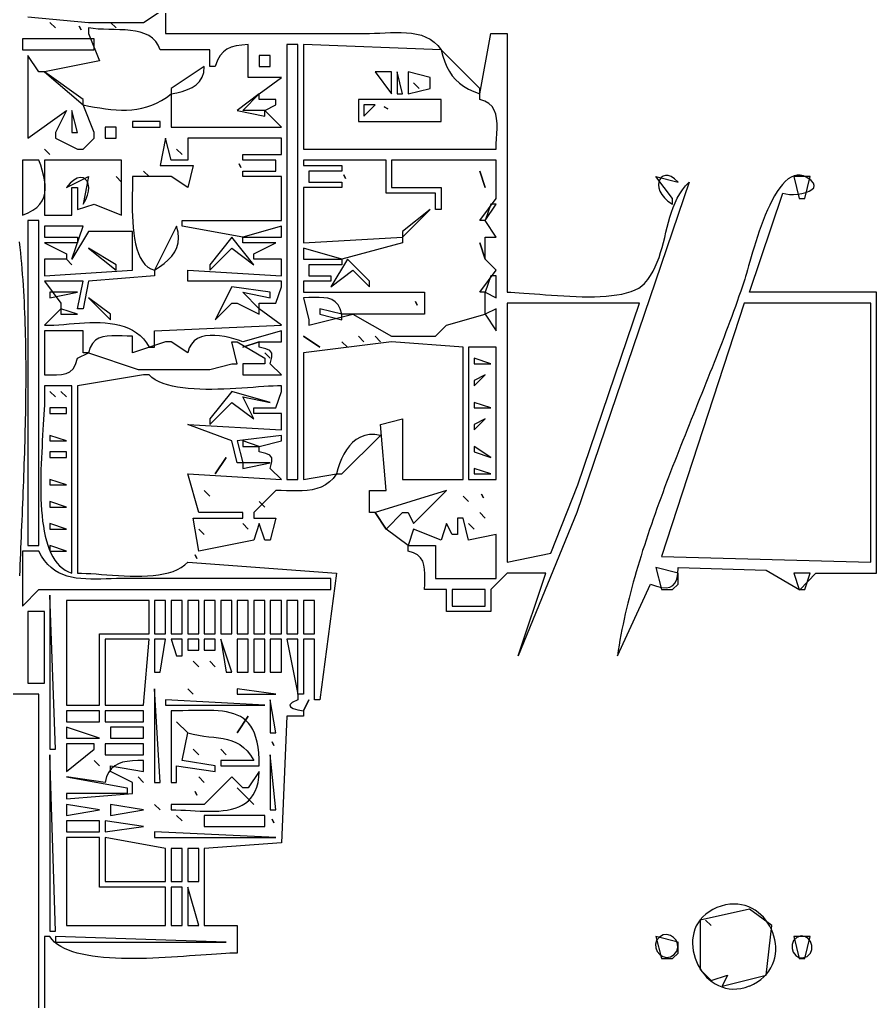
# Model space of a CAD drawing. Extents: x 0 to 792, y 0 to 1224.
# Drawn here: x 273.5 to 429, y 416.2 to 594.5 of the extents above; entities that cross this region are included whole.
import ezdxf

# ---------------------------------------------------------------- set-up
doc = ezdxf.new("R2010")
doc.units = 0
doc.layers.add('C7', color=7, linetype='CONTINUOUS')

msp = doc.modelspace()

# ---------------------------------------------------------------- linework, layer by layer
at = {"layer": 'C7'}
for points in [[(275, 595), (286, 594), (292, 594), (293, 594), (295, 594), (296, 594), (299, 596)], [(300, 596), (300, 592), (337, 592), (337.9279, 592.0143), (338.8785, 592.0496), (339.8443, 592.0938), (340.8183, 592.135), (341.7931, 592.1615), (342.7616, 592.1614), (343.7165, 592.1226), (344.6506, 592.0335), (345.5566, 591.8821), (346.4275, 591.6564), (347.2558, 591.3448), (348.0345, 590.9352), (348.7562, 590.4157), (349.4138, 589.7746), (350, 589), (325, 590), (325, 571), (360, 571), (360.0215, 571.9253), (360.0706, 572.8691), (360.1242, 573.8164), (360.1593, 574.752), (360.1527, 575.6608), (360.0813, 576.5276), (359.9221, 577.3373), (359.6519, 578.0748), (359.2477, 578.7249), (358.6864, 579.2726), (357.9448, 579.7026), (357, 580), (357, 581), (359, 592), (362, 592), (362, 545), (362.6551, 544.9894), (363.3852, 544.9598), (364.1837, 544.9139), (365.0441, 544.8549), (365.9598, 544.7855), (366.9244, 544.7088), (367.9312, 544.6276), (368.9739, 544.545), (370.0459, 544.4638), (371.1406, 544.3871), (372.2515, 544.3177), (373.3721, 544.2585), (374.496, 544.2126), (375.6165, 544.1828), (376.7272, 544.1721), (377.8215, 544.1835), (378.8929, 544.2198), (379.9349, 544.2841), (380.941, 544.3792), (381.9047, 544.508), (382.8194, 544.6737), (383.6786, 544.879), (384.4758, 545.1269), (385.2045, 545.4203), (385.8582, 545.7622), (386.4302, 546.1556), (386.9143, 546.6034)], [(279, 594), (280, 593), (279, 594)], [(290, 594), (291, 593), (290, 594)], [(286, 593), (286, 592), (288, 587), (278, 585), (277, 585), (275, 588), (275, 573), (282, 578), (280, 574), (280, 573), (284, 571), (285, 571), (287, 573), (287, 574), (285, 579), (286.0422, 578.8085), (287.0677, 578.6279), (288.0772, 578.4639), (289.0715, 578.3219), (290.0515, 578.2075), (291.0181, 578.1262), (291.9719, 578.0836), (292.914, 578.0851), (293.8452, 578.1363), (294.7662, 578.2428), (295.6779, 578.41), (296.5811, 578.6436), (297.4768, 578.949), (298.3656, 579.3318), (299.2486, 579.7976), (300.1264, 580.3518), (301, 581), (301, 575), (321, 575), (318, 578), (320, 579), (320, 580), (317, 580), (317, 581), (321, 584), (315, 584), (315, 590), (313.8082, 589.8889), (312.7785, 589.7313), (311.8928, 589.4947), (311.1333, 589.147), (310.4822, 588.6559), (309.9215, 587.9892), (309.4334, 587.1146), (309, 586), (308, 586), (308, 589), (299, 589), (298.6633, 589.8485), (298.2051, 590.554), (297.6376, 591.1298), (296.9735, 591.5897), (296.2251, 591.9471), (295.405, 592.2157), (294.5256, 592.409), (293.5993, 592.5406), (292.6387, 592.624), (291.6562, 592.6729), (290.6643, 592.7007), (289.6754, 592.7212), (288.7021, 592.7477), (287.7568, 592.794), (286.8519, 592.8735), (286, 593)], [(284.3333, 593.3333), (284.6667, 592.6667), (284.3333, 593.3333)], [(274, 591), (274, 589), (287, 589), (287, 591), (274, 591)], [(322, 590), (322, 511), (324, 511), (324, 590), (322, 590)], [(350, 589), (350.3005, 587.8826), (350.647, 586.8608), (351.0464, 585.9286), (351.5059, 585.0802), (352.0326, 584.3098), (352.6335, 583.6116), (353.3157, 582.9798), (354.0864, 582.4086), (354.9526, 581.892), (355.9214, 581.4245), (357, 581), (357, 582), (350, 589)], [(317, 588), (317, 586), (319, 586), (319, 588), (317, 588)], [(278, 585), (285, 579), (285, 580), (278, 585)], [(307, 586), (301, 582), (301, 581), (302.0239, 581.2217), (303.0152, 581.4804), (303.9498, 581.796), (304.8031, 582.1883), (305.5508, 582.6773), (306.1688, 583.2831), (306.6325, 584.0255), (306.9176, 584.9244), (307, 586)], [(338, 585), (341, 581), (341, 585), (338, 585)], [(342, 585), (342, 581), (343, 581), (342, 585)], [(344, 585), (344, 581), (348, 582), (348, 584), (344, 585)], [(345, 583), (346, 582), (345, 583)], [(313, 578), (318, 577), (318, 578), (314, 578), (317, 581), (313, 578)], [(335, 580), (335, 576), (350, 576), (350, 580), (335, 580)], [(283, 578), (283, 574), (284, 574), (283, 578)], [(336, 579), (336, 577), (338, 579), (336, 579)], [(339.6667, 578.6667), (340.3333, 578.3333), (339.6667, 578.6667)], [(294, 576), (294, 575), (299, 575), (299, 576), (294, 576)], [(289, 575), (289, 573), (291, 573), (291, 575), (289, 575)], [(300, 573), (299, 568), (305, 568), (304, 564), (301, 566), (295, 566), (294, 566), (293.9944, 565.3172), (293.9806, 564.5502), (293.963, 563.7102), (293.9459, 562.8084), (293.9338, 561.8563), (293.9311, 560.8651), (293.9421, 559.8461), (293.9712, 558.8107), (294.0229, 557.7701), (294.1015, 556.7357), (294.2115, 555.7188), (294.3571, 554.7307), (294.5429, 553.7827), (294.7731, 552.8861), (295.0523, 552.0522), (295.3847, 551.2924), (295.7748, 550.6179), (296.227, 550.0402), (296.7457, 549.5704), (297.3352, 549.2199), (298, 549), (298, 548), (286, 547), (285, 542), (284, 542), (285, 547), (278, 547), (281, 543), (281, 542), (278, 539), (278.8495, 539.0135), (279.7249, 539.0503), (280.6224, 539.1046), (281.5378, 539.1707), (282.4671, 539.2427), (283.4063, 539.315), (284.3515, 539.3817), (285.2985, 539.4372), (286.2433, 539.4756), (287.1821, 539.4912), (288.1107, 539.4783), (289.0251, 539.431), (289.9213, 539.3437), (290.7953, 539.2106), (291.6431, 539.0258), (292.4607, 538.7837), (293.244, 538.4786), (293.9891, 538.1045), (294.6919, 537.6559), (295.3484, 537.1268), (295.9545, 536.5117), (296.5064, 535.8046), (297, 535), (298, 535), (298, 538), (321, 539), (317, 542), (317, 543), (320, 543), (321, 546), (321, 547), (304, 547), (304, 549), (321, 548), (321, 551), (316, 551), (316, 552), (320, 554), (314, 554), (314, 555), (321, 555), (321, 557), (314, 555), (303, 557), (303, 558), (321, 558), (321, 566), (314, 566), (314, 567), (320, 567), (320, 569), (314, 569), (314, 570), (321, 570), (321, 573), (304, 573), (304, 569), (301, 569), (300, 573)], [(278, 571), (279, 570), (278, 571)], [(302, 571), (303, 570), (302, 571)], [(274, 569), (274, 559), (275.0422, 559.4069), (275.9123, 559.8734), (276.6213, 560.3965), (277.1804, 560.9731), (277.601, 561.6001), (277.8942, 562.2743), (278.0713, 562.9928), (278.1434, 563.7523), (278.1217, 564.5499), (278.0176, 565.3824), (277.8421, 566.2468), (277.6065, 567.1399), (277.3221, 568.0586), (277, 569), (274, 569)], [(278, 569), (278, 559), (283, 559), (283, 564), (284, 564), (284, 560), (287, 561), (292, 559), (292, 569), (278, 569)], [(325, 569), (325, 568), (332, 568), (332, 567), (326, 567), (326, 565), (332, 565), (332, 564), (325, 564), (325, 554), (343, 555), (343, 554), (332, 551), (325, 553), (325, 551), (332, 551), (332, 550), (326, 550), (326, 548), (330, 548), (330, 547), (325, 547), (325, 545), (347, 545), (347, 541), (333, 541), (332, 541), (331.7012, 541.9869), (331.289, 542.7389), (330.7723, 543.2867), (330.1604, 543.6612), (329.4624, 543.8934), (328.6873, 544.0141), (327.8444, 544.0543), (326.9428, 544.0447), (325.9916, 544.0163), (325, 544), (326, 540), (326, 539), (334, 541), (341, 537), (342, 537), (349, 537), (351, 539), (358, 541), (360, 538), (360, 542), (358, 541), (358, 545), (360, 544), (360, 548), (359, 548), (358, 545), (357, 545), (360, 549), (358, 551), (358, 555), (360, 555), (358, 558), (360, 561), (359, 561), (358, 558), (357, 558), (360, 562), (360, 568), (360, 569), (341, 569), (341, 564), (350, 564), (350, 560), (349, 560), (349, 563), (340, 563), (340, 569), (325, 569)], [(296, 567), (297, 566), (296, 567)], [(313.3333, 568.3333), (313.6667, 567.6667), (313.3333, 568.3333)], [(357, 567), (358, 564), (357, 567)], [(282, 564), (286, 566), (285, 561), (285.5005, 561.8104), (285.8331, 562.6013), (286.0103, 563.3515), (286.0445, 564.0401), (285.9485, 564.646), (285.7349, 565.1483), (285.416, 565.526), (285.0047, 565.7582), (284.5134, 565.8237), (283.9546, 565.7016), (283.3411, 565.371), (282.6854, 564.8107), (282, 564)], [(291, 566), (292, 565), (291, 566)], [(332.3333, 566.3333), (332.6667, 565.6667), (332.3333, 566.3333)], [(382, 479), (388, 492), (389.0724, 491.6217), (390.0149, 491.3918), (390.8277, 491.3229), (391.5112, 491.4277), (392.0658, 491.7188), (392.4916, 492.209), (392.789, 492.9107), (392.9584, 493.8369), (393, 495), (408.9769, 494.5046), (415.1111, 490.9676), (418, 494), (429, 494), (429, 545), (406, 545), (412, 563), (412.5562, 562.8496), (413.2242, 562.7695), (413.9634, 562.7572), (414.7335, 562.8104), (415.4939, 562.9268), (416.2044, 563.1041), (416.8244, 563.34), (417.3135, 563.632), (417.6314, 563.978), (417.7376, 564.3755), (417.5917, 564.8222), (417.1533, 565.3158), (416.3819, 565.8541), (415.785, 566.1347), (415.2003, 566.2729), (414.6281, 566.2773), (414.0686, 566.1563), (413.5222, 565.9186), (412.9892, 565.5726), (412.4699, 565.127), (411.9645, 564.5901), (411.4734, 563.9707), (410.9969, 563.2772), (410.5354, 562.5181), (410.089, 561.702), (409.6581, 560.8375), (409.243, 559.933), (408.8441, 558.9972), (408.4615, 558.0385), (408.0957, 557.0655), (407.7469, 556.0867), (407.4154, 555.1107), (407.1016, 554.146), (406.8057, 553.2012), (406.528, 552.2847), (406.2689, 551.4052), (406.0287, 550.5712), (405.8075, 549.7911), (405.6059, 549.0737), (405.424, 548.4273), (405.2622, 547.8605), (405.1207, 547.3819), (405, 547), (404.6931, 546.0882), (404.3807, 545.1747), (404.0629, 544.2596), (403.7399, 543.3429), (403.412, 542.4246), (403.0794, 541.5047), (402.7422, 540.5833), (402.4009, 539.6604), (402.0554, 538.7361), (401.7062, 537.8103), (401.3534, 536.8831), (400.9972, 535.9546), (400.6379, 535.0247), (400.2757, 534.0936), (399.9108, 533.1611), (399.5434, 532.2275), (399.1738, 531.2927), (398.8022, 530.3567), (398.4288, 529.4195), (398.0538, 528.4813), (397.6776, 527.542), (397.3002, 526.6017), (396.9219, 525.6604), (396.543, 524.7181), (396.1636, 523.7749), (395.784, 522.8307), (395.4045, 521.8858), (395.0252, 520.94), (394.6464, 519.9933), (394.2682, 519.046), (393.891, 518.0978), (393.5149, 517.149), (393.1402, 516.1996), (392.7672, 515.2494), (392.3959, 514.2987), (392.0267, 513.3474), (391.6597, 512.3956), (391.2952, 511.4433), (390.9335, 510.4905), (390.5747, 509.5372), (390.2191, 508.5836), (389.8669, 507.6296), (389.5183, 506.6752), (389.1736, 505.7206), (388.833, 504.7656), (388.4966, 503.8105), (388.1648, 502.8551), (387.8377, 501.8996), (387.5156, 500.9439), (387.1988, 499.9881), (386.8873, 499.0322), (386.5815, 498.0763), (386.2816, 497.1204), (385.9878, 496.1645), (385.7003, 495.2086), (385.4193, 494.2529), (385.1452, 493.2972), (384.878, 492.3418), (384.6181, 491.3865), (384.3657, 490.4314), (384.1209, 489.4766), (383.884, 488.5221), (383.6553, 487.5679), (383.4349, 486.614), (383.2232, 485.6606), (383.0202, 484.7075), (382.8262, 483.755), (382.6416, 482.8028), (382.4664, 481.8513), (382.3009, 480.9002), (382.1453, 479.9498), (382, 479)], [(392, 561), (392, 562), (389, 566), (393, 565), (392.3702, 565.5984), (391.7742, 565.9883), (391.2227, 566.1892), (390.7265, 566.2207), (390.2963, 566.1026), (389.943, 565.8543), (389.6774, 565.4955), (389.5101, 565.0458), (389.452, 564.5248), (389.5139, 563.9521), (389.7065, 563.3474), (390.0407, 562.7302), (390.5271, 562.1201), (391.1766, 561.5369), (392, 561)], [(414, 566), (415, 562), (416, 562), (417, 566), (414, 566)], [(386.9143, 546.6033), (387.4986, 547.3), (388.0161, 548.0393), (388.4737, 548.8168), (388.8784, 549.628), (389.237, 550.4687), (389.5565, 551.3343), (389.8438, 552.2206), (390.1058, 553.123), (390.3495, 554.0373), (390.5818, 554.959), (390.8096, 555.8837), (391.0399, 556.8071), (391.2795, 557.7247), (391.5353, 558.6322), (391.8145, 559.5251), (392.1237, 560.3991), (392.47, 561.2498), (392.8603, 562.0728), (393.3015, 562.8638), (393.8006, 563.6182), (394.3644, 564.3317), (395, 565), (374.6559, 505), (364, 479), (369, 494), (362, 494), (359, 491), (359, 487), (351, 487), (351, 491), (347, 491), (347.0163, 491.9916), (347.0447, 492.9427), (347.0542, 493.8444), (347.0141, 494.6873), (346.8934, 495.4623), (346.6612, 496.1604), (346.2866, 496.7723), (345.7388, 497.289), (344.9869, 497.7012), (344, 498), (344, 499), (349, 499), (349, 493), (360, 493), (360, 501), (355, 500), (354, 504), (353, 504), (353, 501), (352, 501), (351, 503), (350, 500), (345, 502), (344, 499), (340, 502), (343, 505), (344, 505), (345, 503), (351, 509), (338, 505), (337, 505), (337, 509), (340, 509), (339, 521), (343, 522), (343, 511), (354, 511), (354, 535), (341, 536), (325, 534), (325, 511), (331, 512), (330.3958, 511.1974), (329.7315, 510.5449), (329.0124, 510.0277), (328.2439, 509.6306), (327.4314, 509.3388), (326.5805, 509.1374), (325.6964, 509.0113), (324.7846, 508.9456), (323.8505, 508.9254), (322.8996, 508.9356), (321.9373, 508.9615), (320.9689, 508.9879), (320, 509), (316, 505), (316, 504), (320, 504), (319, 500), (318, 500), (317, 503), (316, 500), (306, 498), (305, 504), (314, 504), (314, 505), (306, 505), (304, 512), (321, 511), (319, 513), (319.2502, 514.1829), (319.257, 514.9434), (318.9387, 515.4125), (318.2136, 515.721), (317, 516), (317, 517), (321, 518), (321, 519), (313, 518), (314, 514), (313, 514), (312, 518), (304, 521), (321, 520), (321, 523), (316, 523), (316, 524), (320, 524), (321, 527), (321, 528), (320.2961, 527.9884), (319.5251, 527.9594), (318.693, 527.9161), (317.8061, 527.8615), (316.8706, 527.7987), (315.8927, 527.7307), (314.8786, 527.6606), (313.8346, 527.5914), (312.7668, 527.5263), (311.6815, 527.4682), (310.5849, 527.4203), (309.4831, 527.3856), (308.3825, 527.3672), (307.2891, 527.368), (306.2093, 527.3913), (305.1492, 527.44), (304.115, 527.5172), (303.113, 527.626), (302.1494, 527.7694), (301.2303, 527.9505), (300.3621, 528.1723), (299.5508, 528.438), (298.8027, 528.7505), (298.1241, 529.113), (297.5211, 529.5284), (297, 530), (296, 530), (284, 528), (284, 494), (284.751, 493.9875), (285.5675, 493.9533), (286.4419, 493.9022), (287.3666, 493.8388), (288.334, 493.7678), (289.3367, 493.6941), (290.367, 493.6223), (291.4174, 493.5572), (292.4803, 493.5036), (293.5482, 493.4661), (294.6136, 493.4494), (295.6687, 493.4584), (296.7062, 493.4978), (297.7184, 493.5723), (298.6979, 493.6866), (299.6369, 493.8455), (300.528, 494.0537), (301.3636, 494.3159), (302.1361, 494.6369), (302.8381, 495.0214), (303.4619, 495.4742), (304, 496), (331, 494), (328, 471), (327, 471), (327, 482), (325, 482), (325, 472), (324, 472), (324, 482), (322, 482), (324, 472), (324, 471), (322.9608, 470.5007), (322.5395, 470.0667), (322.6344, 469.6988), (323.1438, 469.3978), (323.9663, 469.1646), (325, 469), (325, 468), (322, 468), (321, 445), (307, 444), (307, 430), (313, 430), (313, 425), (312.358, 424.9922), (311.6557, 424.9702), (310.897, 424.9356), (310.0857, 424.8899), (309.2256, 424.8348), (308.3207, 424.7721), (307.3747, 424.7033), (306.3915, 424.6301), (305.375, 424.5541), (304.329, 424.477), (303.2573, 424.4004), (302.1638, 424.326), (301.0524, 424.2555), (299.9268, 424.1904), (298.7911, 424.1325), (297.6489, 424.0833), (296.5041, 424.0446), (295.3607, 424.0179), (294.2223, 424.005), (293.093, 424.0075), (291.9765, 424.0269), (290.8767, 424.0651), (289.7975, 424.1236), (288.7426, 424.204), (287.716, 424.3081), (286.7215, 424.4375), (285.7628, 424.5937), (284.844, 424.7786), (283.9688, 424.9937), (283.1411, 425.2406), (282.3647, 425.521), (281.6435, 425.8366), (280.9814, 426.1891), (280.3821, 426.58), (279.8495, 427.011), (279.3875, 427.4838), (279, 428), (278, 428), (278, 383)], [(348, 560), (343, 556), (343, 555), (348, 560)], [(275, 558), (275, 499), (277, 499), (277, 558), (275, 558)], [(278, 557), (278, 555), (284, 555), (284, 554), (278, 554), (282, 552), (282, 551), (278, 551), (278, 548), (294, 549), (294, 556), (286, 556), (283, 551), (285, 557), (278, 557)], [(302, 557), (298, 549), (298.9099, 549.594), (299.7423, 550.216), (300.4837, 550.8726), (301.1207, 551.5705), (301.6399, 552.3164), (302.028, 553.117), (302.2714, 553.979), (302.3568, 554.909), (302.2708, 555.9138), (302, 557)], [(312, 555), (308, 550), (308, 549), (312, 553), (316, 550), (312, 555)], [(273.4397, 554.1289), (273.5438, 553.1522), (273.6423, 552.1729), (273.7353, 551.1911), (273.8228, 550.2069), (273.905, 549.2202), (273.9819, 548.2313), (274.0538, 547.2402), (274.1207, 546.2469), (274.1827, 545.2515), (274.24, 544.2542), (274.2926, 543.2549), (274.3406, 542.2538), (274.3842, 541.2509), (274.4235, 540.2463), (274.4586, 539.2402), (274.4896, 538.2324), (274.5166, 537.2232), (274.5397, 536.2127), (274.559, 535.2008), (274.5747, 534.1876), (274.5868, 533.1734), (274.5955, 532.158), (274.6008, 531.1416), (274.603, 530.1243), (274.602, 529.1061), (274.598, 528.0871), (274.5912, 527.0675), (274.5815, 526.0472), (274.5692, 525.0263), (274.5544, 524.005), (274.5371, 522.9833), (274.5175, 521.9612), (274.4956, 520.9389), (274.4717, 519.9164), (274.4457, 518.8938), (274.4179, 517.8712), (274.3882, 516.8486), (274.3569, 515.8262), (274.3241, 514.8039), (274.2898, 513.782), (274.2541, 512.7603), (274.2173, 511.7392), (274.1793, 510.7185), (274.1403, 509.6984), (274.1004, 508.6789), (274.0597, 507.6602), (274.0184, 506.6423), (273.9765, 505.6253), (273.9341, 504.6092), (273.8914, 503.5942), (273.8485, 502.5803), (273.8054, 501.5676), (273.7623, 500.5561), (273.7194, 499.546), (273.6766, 498.5372), (273.6342, 497.53), (273.5922, 496.5243), (273.5507, 495.5203), (273.5099, 494.518), (273.4699, 493.5175)], [(286, 553), (291, 549), (291, 550), (286, 553)], [(357, 554), (358, 551), (357, 554)], [(282, 551), (283, 550), (282, 551)], [(333, 551), (330, 546), (334, 549), (337, 546), (337, 547), (333, 551)], [(312, 546), (309, 540), (312, 543), (313, 543), (317, 541), (317, 542), (314, 545), (319, 544), (319, 545), (312, 546)], [(279, 545), (279, 544), (284, 545), (279, 545)], [(286, 544), (290, 540), (290, 541), (286, 544)], [(281, 542), (281, 541), (284, 541), (281, 542)], [(328, 542), (328, 541), (332, 540), (332, 541), (328, 542)], [(345.3333, 543.3333), (345.6667, 542.6667), (345.3333, 543.3333)], [(362, 543), (362, 496), (369.9143, 497.6034), (374.8079, 510), (386, 543), (362, 543)], [(405, 543), (390, 497), (428, 496), (428, 543), (405, 543)], [(278, 538), (278, 530), (279.1449, 529.9932), (280.1824, 529.9959), (281.1098, 530.0579), (281.9243, 530.2289), (282.6233, 530.5589), (283.204, 531.0975), (283.6638, 531.8946), (284, 533), (286, 534), (295, 531), (298, 531), (304, 531), (305, 531), (307, 531), (308, 531), (312, 532), (313, 532), (312, 536), (313, 536), (318, 533), (318, 532), (314, 532), (314, 530), (321, 530), (319, 532), (319.2502, 533.1829), (319.257, 533.9434), (318.9387, 534.4125), (318.2136, 534.721), (317, 535), (317, 536), (321, 536), (321, 538), (314, 536), (313.2243, 536.2701), (312.3999, 536.5265), (311.5412, 536.7567), (310.6629, 536.9483), (309.7795, 537.0887), (308.9056, 537.1657), (308.0556, 537.1667), (307.2442, 537.0792), (306.4859, 536.8908), (305.7952, 536.5891), (305.1867, 536.1616), (304.675, 535.5959), (304.2746, 534.8795), (304, 534), (301, 536), (300, 536), (294, 534), (294, 537), (293.0416, 537.0199), (292.0902, 537.062), (291.1588, 537.0993), (290.2606, 537.1049), (289.4085, 537.0519), (288.6157, 536.9135), (287.8954, 536.6629), (287.2605, 536.2731), (286.7243, 535.7172), (286.2997, 534.9685), (286, 534), (285, 534), (285, 538), (278, 538)], [(325, 537), (328, 535), (325, 537)], [(335, 537), (336, 536), (335, 537)], [(338, 537), (339, 536), (338, 537)], [(314, 535), (317, 536), (314, 535)], [(332, 536), (333, 535), (332, 536)], [(355, 535), (355, 511), (360, 511), (360, 535), (355, 535)], [(318, 534), (319, 533), (318, 534)], [(356, 533), (356, 532), (359, 532), (356, 533)], [(358, 530), (356, 529), (356, 528), (358, 530)], [(278, 528), (278.0253, 527.4044), (278.035, 526.7552), (278.0307, 526.0554), (278.0138, 525.3083), (277.9861, 524.5171), (277.949, 523.6852), (277.9041, 522.8157), (277.8531, 521.9118), (277.7974, 520.9768), (277.7387, 520.0139), (277.6785, 519.0264), (277.6185, 518.0176), (277.5601, 516.9905), (277.505, 515.9485), (277.4546, 514.8949), (277.4108, 513.8328), (277.3748, 512.7654), (277.3485, 511.6961), (277.3332, 510.6281), (277.3307, 509.5645), (277.3424, 508.5087), (277.37, 507.4638), (277.4151, 506.4332), (277.4791, 505.42), (277.5637, 504.4274), (277.6704, 503.4588), (277.8009, 502.5174), (277.9566, 501.6063), (278.1393, 500.7288), (278.3503, 499.8882), (278.5914, 499.0877), (278.8641, 498.3305), (279.17, 497.6199), (279.5106, 496.9591), (279.8875, 496.3514), (280.3024, 495.7999), (280.7566, 495.3079), (281.252, 494.8787), (281.7899, 494.5155), (282.372, 494.2215), (283, 494), (283, 528), (278, 528)], [(279, 527), (280, 526), (279, 527)], [(281, 527), (282, 526), (281, 527)], [(312, 527), (308, 522), (308, 521), (312, 525), (316, 522), (314, 526), (319, 525), (312, 527)], [(356, 525), (356, 524), (359, 524), (356, 525)], [(279, 524), (279, 523), (282, 523), (282, 524), (279, 524)], [(358, 522), (356, 521), (356, 520), (358, 522)], [(279, 519), (279, 518), (282, 518), (279, 519)], [(331, 512), (332, 512), (339, 519), (337.9728, 519.1593), (337.0222, 519.1507), (336.146, 518.9883), (335.342, 518.6861), (334.6081, 518.2582), (333.9421, 517.7187), (333.3419, 517.0817), (332.8052, 516.3613), (332.33, 515.5714), (331.914, 514.7263), (331.5551, 513.84), (331.2511, 512.9265), (331, 512)], [(314, 518), (314, 517), (317, 517), (314, 518)], [(356, 517), (356, 516), (359, 515), (356, 517)], [(279, 516), (279, 515), (282, 515), (282, 516), (279, 516)], [(311, 515), (309, 512), (311, 515)], [(314, 514), (314, 513), (319, 514), (314, 514)], [(356, 513), (356, 512), (359, 512), (356, 513)], [(279, 511), (279, 510), (282, 510), (279, 511)], [(307, 509), (308, 508), (307, 509)], [(357.3333, 508.3333), (357.6667, 507.6667), (357.3333, 508.3333)], [(279, 507), (279, 506), (282, 506), (279, 507)], [(317, 507), (318, 506), (317, 507)], [(354, 508), (355, 507), (354, 508)], [(338, 505), (340, 502), (338, 505)], [(357, 505), (358, 504), (357, 505)], [(279, 503), (279, 502), (282, 502), (279, 503)], [(314, 503), (315, 502), (314, 503)], [(355, 503), (356, 502), (355, 503)], [(306, 502), (307, 501), (306, 502)], [(274, 498), (274, 488), (277, 491), (330, 491), (330, 493), (292, 493), (291.064, 492.9913), (290.126, 492.9704), (289.1891, 492.9448), (288.2566, 492.9218), (287.3317, 492.9091), (286.4176, 492.9141), (285.5177, 492.9443), (284.6352, 493.0072), (283.7732, 493.1102), (282.9351, 493.261), (282.1241, 493.4669), (281.3434, 493.7355), (280.5962, 494.0743), (279.8859, 494.4907), (279.2156, 494.9923), (278.5887, 495.5865), (278.0082, 496.2809), (277.4776, 497.0828), (277, 498), (274, 498)], [(279, 499), (279, 498), (282, 498), (279, 499)], [(305.3333, 497.3333), (305.6667, 496.6667), (305.3333, 497.3333)], [(389, 495), (390, 491), (392, 491), (393, 492), (393, 494), (389, 495)], [(414, 494), (415, 491), (416, 491), (417, 494), (414, 494)], [(352, 491), (352, 488), (358, 488), (358, 491), (352, 491)], [(279, 490), (279, 462), (280, 462), (279, 490)], [(282, 489), (282, 470), (288, 470), (288, 483), (297, 483), (297, 489), (282, 489)], [(298, 489), (298, 483), (300, 483), (300, 489), (298, 489)], [(301, 489), (301, 483), (303, 483), (303, 489), (301, 489)], [(304, 489), (304, 483), (306, 483), (306, 489), (304, 489)], [(307, 489), (307, 483), (309, 483), (309, 489), (307, 489)], [(310, 489), (310, 483), (312, 483), (312, 489), (310, 489)], [(313, 489), (313, 483), (315, 483), (315, 489), (313, 489)], [(316, 489), (316, 483), (318, 483), (318, 489), (316, 489)], [(319, 489), (319, 483), (321, 483), (321, 489), (319, 489)], [(322, 489), (322, 483), (324, 483), (324, 489), (322, 489)], [(325, 489), (325, 483), (327, 483), (327, 489), (325, 489)], [(275, 487), (275, 474), (278, 474), (278, 487), (275, 487)], [(289, 482), (289, 470), (296, 470), (297, 482), (289, 482)], [(298, 482), (298, 476), (299, 476), (300, 482), (298, 482)], [(301, 482), (302, 479), (303, 479), (303, 482), (301, 482)], [(304, 482), (304, 480), (306, 480), (306, 482), (304, 482)], [(307, 482), (307, 480), (309, 480), (309, 482), (307, 482)], [(310, 482), (311, 476), (312, 476), (310, 482)], [(313, 482), (313, 476), (315, 476), (315, 482), (313, 482)], [(316, 482), (316, 476), (318, 476), (318, 482), (316, 482)], [(319, 482), (319, 476), (321, 476), (321, 482), (319, 482)], [(305, 478), (306, 477), (305, 478)], [(308, 478), (309, 477), (308, 478)], [(298, 473), (298, 456), (299, 456), (298, 473)], [(304, 473), (305, 472), (304, 473)], [(313, 473), (313, 472), (320, 472), (313, 473)], [(214, 354), (277, 356), (277, 472), (179, 472)], [(300, 471), (300, 470), (318, 470), (300, 471)], [(319, 471), (319, 465), (320, 465), (319, 471)], [(326, 471), (325, 469), (326, 471)], [(282, 469), (282, 467), (288, 467), (288, 469), (282, 469)], [(289, 469), (289, 467), (296, 467), (296, 469), (289, 469)], [(301, 469), (301, 456), (302, 456), (302, 459), (309, 458), (309, 459), (303, 460), (304, 465), (304.9944, 464.743), (305.9642, 464.5517), (306.9087, 464.4084), (307.827, 464.2953), (308.7185, 464.1949), (309.5824, 464.0894), (310.4181, 463.9613), (311.2248, 463.7928), (312.0018, 463.5663), (312.7484, 463.2641), (313.4638, 462.8686), (314.1474, 462.3621), (314.7985, 461.7269), (315.4162, 460.9454), (316, 460), (310, 460), (310, 459), (317, 459), (316.974, 460.2334), (316.8985, 461.3629), (316.7743, 462.3932), (316.602, 463.3285), (316.3824, 464.1735), (316.1161, 464.9327), (315.8038, 465.6105), (315.4463, 466.2114), (315.0443, 466.7399), (314.5985, 467.2005), (314.1096, 467.5978), (313.5782, 467.9361), (313.0052, 468.22), (312.3911, 468.4541), (311.7368, 468.6427), (311.0429, 468.7904), (310.3101, 468.9017), (309.5392, 468.981), (308.7308, 469.0329), (307.8856, 469.0619), (307.0044, 469.0724), (306.0879, 469.069), (305.1367, 469.0561), (304.1516, 469.0383), (303.1334, 469.02), (302.0826, 469.0057), (301, 469)], [(315, 468), (313, 465), (315, 468)], [(282, 466), (282, 464), (288, 464), (282, 466)], [(290, 466), (290, 464), (296, 464), (296, 466), (290, 466)], [(302, 467), (304, 465), (302, 467)], [(282, 463), (282, 459), (282, 458), (287, 462), (287, 463), (282, 463)], [(289, 463), (289, 461), (296, 461), (296, 463), (289, 463)], [(305, 462), (306, 461), (305, 462)], [(310, 462), (311, 461), (310, 462)], [(319.3333, 463.3333), (319.6667, 462.6667), (319.3333, 463.3333)], [(279, 461), (279, 429), (280, 429), (279, 461)], [(289, 456), (282, 457), (293, 455), (293, 454), (282, 454), (282, 453), (294, 454), (294, 456), (290, 458), (290, 459), (296, 458), (296, 460), (294.9457, 459.9626), (293.9568, 459.9056), (293.0382, 459.8061), (292.195, 459.6413), (291.4322, 459.3882), (290.7548, 459.0241), (290.1679, 458.5261), (289.6764, 457.8713), (289.2854, 457.0369), (289, 456)], [(287, 460), (288, 459), (287, 460)], [(319, 461), (319, 451), (320, 451), (319, 461)], [(295, 457), (296, 456), (295, 457)], [(315, 455), (314, 455), (312, 457), (307, 452), (301, 452), (301, 451), (301.8644, 450.99), (302.7384, 450.9637), (303.6184, 450.9264), (304.5007, 450.8833), (305.3815, 450.8397), (306.2572, 450.8009), (307.124, 450.7721), (307.9783, 450.7587), (308.8164, 450.766), (309.6345, 450.7992), (310.429, 450.8636), (311.1962, 450.9644), (311.9323, 451.1071), (312.6337, 451.2968), (313.2967, 451.5388), (313.9176, 451.8384), (314.4927, 452.201), (315.0182, 452.6317), (315.4906, 453.1359), (315.906, 453.7189), (316.2608, 454.3859), (316.5513, 455.1422), (316.7738, 455.9932), (316.9246, 456.944), (317, 458), (315, 455)], [(306, 457), (307, 456), (306, 457)], [(313, 455), (316, 452), (313, 455)], [(305.3333, 454.3333), (305.6667, 453.6667), (305.3333, 454.3333)], [(282, 452), (282, 450), (288, 451), (282, 452)], [(290, 452), (290, 450), (296, 451), (290, 452)], [(298, 452), (299, 451), (298, 452)], [(302, 450), (303, 449), (302, 450)], [(307, 450), (307, 448), (318, 448), (318, 450), (307, 450)], [(319.3333, 449.3333), (319.6667, 448.6667), (319.3333, 449.3333)], [(282, 449), (282, 447), (288, 447), (288, 449), (282, 449)], [(289, 449), (289, 447), (296, 448), (289, 449)], [(282, 446), (282, 430), (300, 430), (300, 437), (288, 437), (288, 446), (282, 446)], [(289, 446), (289, 438), (300, 438), (300, 444), (289, 446)], [(298, 447), (298, 446), (320, 446), (298, 447)], [(301, 444), (301, 438), (303, 438), (303, 444), (301, 444)], [(304, 444), (304, 438), (306, 438), (306, 444), (304, 444)], [(301, 437), (301, 430), (303, 430), (303, 437), (301, 437)], [(304, 437), (304, 430), (306, 430), (304, 437)], [(400.0548, 433.2569), (399.3033, 432.9099), (398.6278, 432.5129), (398.0263, 432.0699), (397.4969, 431.5855), (397.0379, 431.0637), (396.6472, 430.509), (396.3231, 429.9256), (396.0638, 429.3178), (395.8673, 428.69), (395.7318, 428.0463), (395.6554, 427.3911), (395.6363, 426.7288), (395.6727, 426.0635), (395.7627, 425.3996), (395.9044, 424.7414), (396.0959, 424.0931), (396.3355, 423.4591), (396.6212, 422.8437), (396.9512, 422.2511), (397.3237, 421.6857), (397.7368, 421.1517), (398.1886, 420.6534), (398.6772, 420.1952), (399.2009, 419.7813), (399.7578, 419.416), (400.346, 419.1036), (400.9636, 418.8485), (401.6089, 418.6548), (402.2798, 418.5269), (402.9747, 418.4691), (403.6916, 418.4857), (404.4287, 418.5809), (405.1841, 418.7592), (405.956, 419.0247)], [(405.956, 419.0246), (406.7256, 419.3712), (407.4223, 419.7656), (408.0475, 420.2039), (408.6029, 420.6818), (409.0902, 421.1955), (409.511, 421.7409), (409.8668, 422.314), (410.1593, 422.9107), (410.3902, 423.527), (410.5609, 424.1589), (410.6733, 424.8025), (410.7288, 425.4535), (410.7292, 426.1081), (410.676, 426.7622), (410.5708, 427.4118), (410.4153, 428.0528), (410.2111, 428.6813), (409.9598, 429.2932), (409.663, 429.8844), (409.3224, 430.4511), (408.9396, 430.989), (408.5162, 431.4943), (408.0538, 431.9628), (407.554, 432.3906), (407.0185, 432.7737), (406.4489, 433.1079), (405.8468, 433.3894), (405.2138, 433.614), (404.5516, 433.7777), (403.8617, 433.8766), (403.1458, 433.9066), (402.4056, 433.8636), (401.6425, 433.7437), (400.8584, 433.5428), (400.0547, 433.2569)], [(406, 433), (397, 431), (397, 422), (399, 420), (402, 421), (401, 419), (409, 421), (410, 430), (406, 433)], [(398, 431), (399, 430), (398, 431)], [(280, 428), (280, 427), (311, 427), (280, 428)], [(389.618, 427.9182), (389.1043, 427.3074), (388.9001, 426.63), (388.9598, 425.9422), (389.2377, 425.2999), (389.6884, 424.7591), (390.2662, 424.3759), (390.9257, 424.2063), (391.6211, 424.3064), (392.3071, 424.7322)], [(389, 428), (390, 424), (392, 424), (393, 425), (393, 427), (389, 428)], [(392.307, 424.7322), (392.7882, 425.3581), (392.977, 426.0327), (392.9151, 426.706), (392.6443, 427.328), (392.2063, 427.8487), (391.6429, 428.218), (390.9959, 428.3861), (390.307, 428.3028), (389.618, 427.9182)], [(414.564, 427.8395), (413.9733, 427.2732), (413.6964, 426.5832), (413.6942, 425.8508), (413.9276, 425.1575), (414.3576, 424.5845), (414.945, 424.2135), (415.6508, 424.1257), (416.4359, 424.4027), (417.0312, 424.9577), (417.3072, 425.6455), (417.3051, 426.3817), (417.0659, 427.082), (416.6311, 427.6621), (416.0416, 428.0379), (415.3389, 428.1251), (414.564, 427.8395)], [(414, 428), (415, 424), (416, 424), (417, 428), (414, 428)]]:
    msp.add_lwpolyline(points, dxfattribs=at)

doc.saveas('drawing.dxf')
